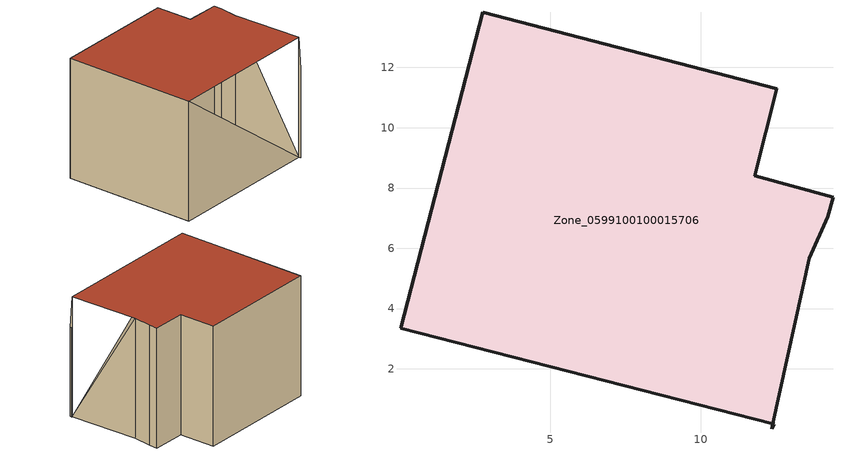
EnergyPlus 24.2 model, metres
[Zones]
Zone_0599100100015706
 floor ground (C_G): 0.03,3.34 2.76,13.83 12.51,11.29 11.78,8.4 14.38,7.7 14.22,7.05 13.59,5.66 12.38,0.18 12.44,0.16 12.35,0.01 12.38,0.18 z0
 wall outside (C_F): 12.35,0.01 12.44,0.16 z0:7.19; 13.59,5.66 14.22,7.05 14.38,7.7 11.78,8.4 12.51,11.29 2.76,13.83 0.03,3.34 z0:9.69; 12.38,0.18,9.69 12.38,0.18,0 12.35,0.01,0 12.35,0.01,7.19; 12.44,0.16,7.19 12.44,0.16,0 12.38,0.18,0; 12.44,0.16 12.38,0.18 12.35,0.01 z7.19; 0.03,3.34,9.69 0.03,3.34,0 12.38,0.18,0; 13.59,5.66,0 13.59,5.66,9.69 12.38,0.18,0
 roof outside (C_R): 12.38,0.18 13.59,5.66 14.22,7.05 14.38,7.7 11.78,8.4 12.51,11.29 2.76,13.83 0.03,3.34 z9.69
[BUILDING]
Pand.0599100100015706: North Axis=0; Terrain=City; Loads Convergence Tolerance Value=0.04; Temperature Convergence Tolerance Value=0.4; Solar Distribution=FullExterior; Maximum Number of Warmup Days=25; Minimum Number of Warmup Days=1
[Site:Location]
Rotterdam.The.Hague.AP_ZH_NLD Design_Conditions: Latitude=51.96; Longitude=4.45; Time Zone=1; Elevation=-4.5
[SITE:GROUNDTEMPERATURE:BUILDINGSURFACE]
18, 18, 18, 18, 18, 18, 18, 18, 18, 18, 18, 18
[MATERIAL] Thermal Absorptance=0.9; Solar Absorptance=0.7; Visible Absorptance=0.7
Name | Roughness | Thickness | Conductivity | Density | Specific Heat
G.D.2015-2018 | MediumSmooth | 0.15 | 0.0428571 | 540 | 1210
F.D.2015-2018 | Rough | 0.3 | 0.0666667 | 1920 | 840
R.D.2015-2018 | MediumRough | 0.2 | 0.0333333 | 1500 | 1000
[CONSTRUCTION]
C_G: G.D.2015-2018
C_F: F.D.2015-2018
C_R: R.D.2015-2018
[ZONE]
Zone_0599100100015706: Type=1; Multiplier=1; Ceiling Height=Autocalculate; Volume=Autocalculate; Floor Area=autocalculate; Part of Total Floor Area=Yes
[ZONEINFILTRATION:DESIGNFLOWRATE]
Infil_Zone_0599100100015706: Zone or ZoneList or Space or SpaceList=Zone_0599100100015706; Schedule=AlwaysOn; Design Flow Rate Calculation Method=Flow/Area; Flow Rate per Floor Area=0.0021; Constant Term Coefficient=1; Temperature Term Coefficient=0; Velocity Term Coefficient=0; Velocity Squared Term Coefficient=0
[HVACTEMPLATE:ZONE:IDEALLOADSAIRSYSTEM]
Zone_0599100100015706: Maximum Heating Supply Air Temperature=50; Minimum Cooling Supply Air Temperature=13; Maximum Heating Supply Air Humidity Ratio=0.0156; Minimum Cooling Supply Air Humidity Ratio=0.0077; Heating Limit=NoLimit; Cooling Limit=NoLimit; Dehumidification Control Type=ConstantSensibleHeatRatio; Cooling Sensible Heat Ratio=0.7; Dehumidification Setpoint=60; Humidification Control Type=None; Humidification Setpoint=30; Outdoor Air Method=None; Outdoor Air Flow Rate per Person=0.00944; Outdoor Air Flow Rate per Zone Floor Area=0; Outdoor Air Flow Rate per Zone=0; Demand Controlled Ventilation Type=None; Outdoor Air Economizer Type=NoEconomizer; Heat Recovery Type=None; Sensible Heat Recovery Effectiveness=0.7; Latent Heat Recovery Effectiveness=0.65
[ZONECONTROL:THERMOSTAT]
ThermostatControl_Zone_0599100100015706: Zone or ZoneList=Zone_0599100100015706; Control Type Schedule=DualSetpointControlType; Control 1=Thermostat_Zone_0599100100015706; Temperature Difference Between Cutout And Setpoint=0
[THERMOSTATSETPOINT:DUALSETPOINT]
Thermostat_Zone_0599100100015706: Heating Setpoint Temperature Schedule=HeatingSetpoint_Zone_0599100100015706; Cooling Setpoint Temperature Schedule=CoolingSetpoint_Zone_0599100100015706
[SCHEDULE:COMPACT]
HeatingSetpoint_Zone_0599100100015706: Through: 12/31, For: AllDays, Until: 24:00, 21
CoolingSetpoint_Zone_0599100100015706: Through: 12/31, For: AllDays, Until: 24:00, 24
DualSetpointControlType: Through: 12/31, For: AllDays, Until: 24:00, 4
AlwaysOn: Through: 12/31, For: AllDays, Until: 24:00, 1
